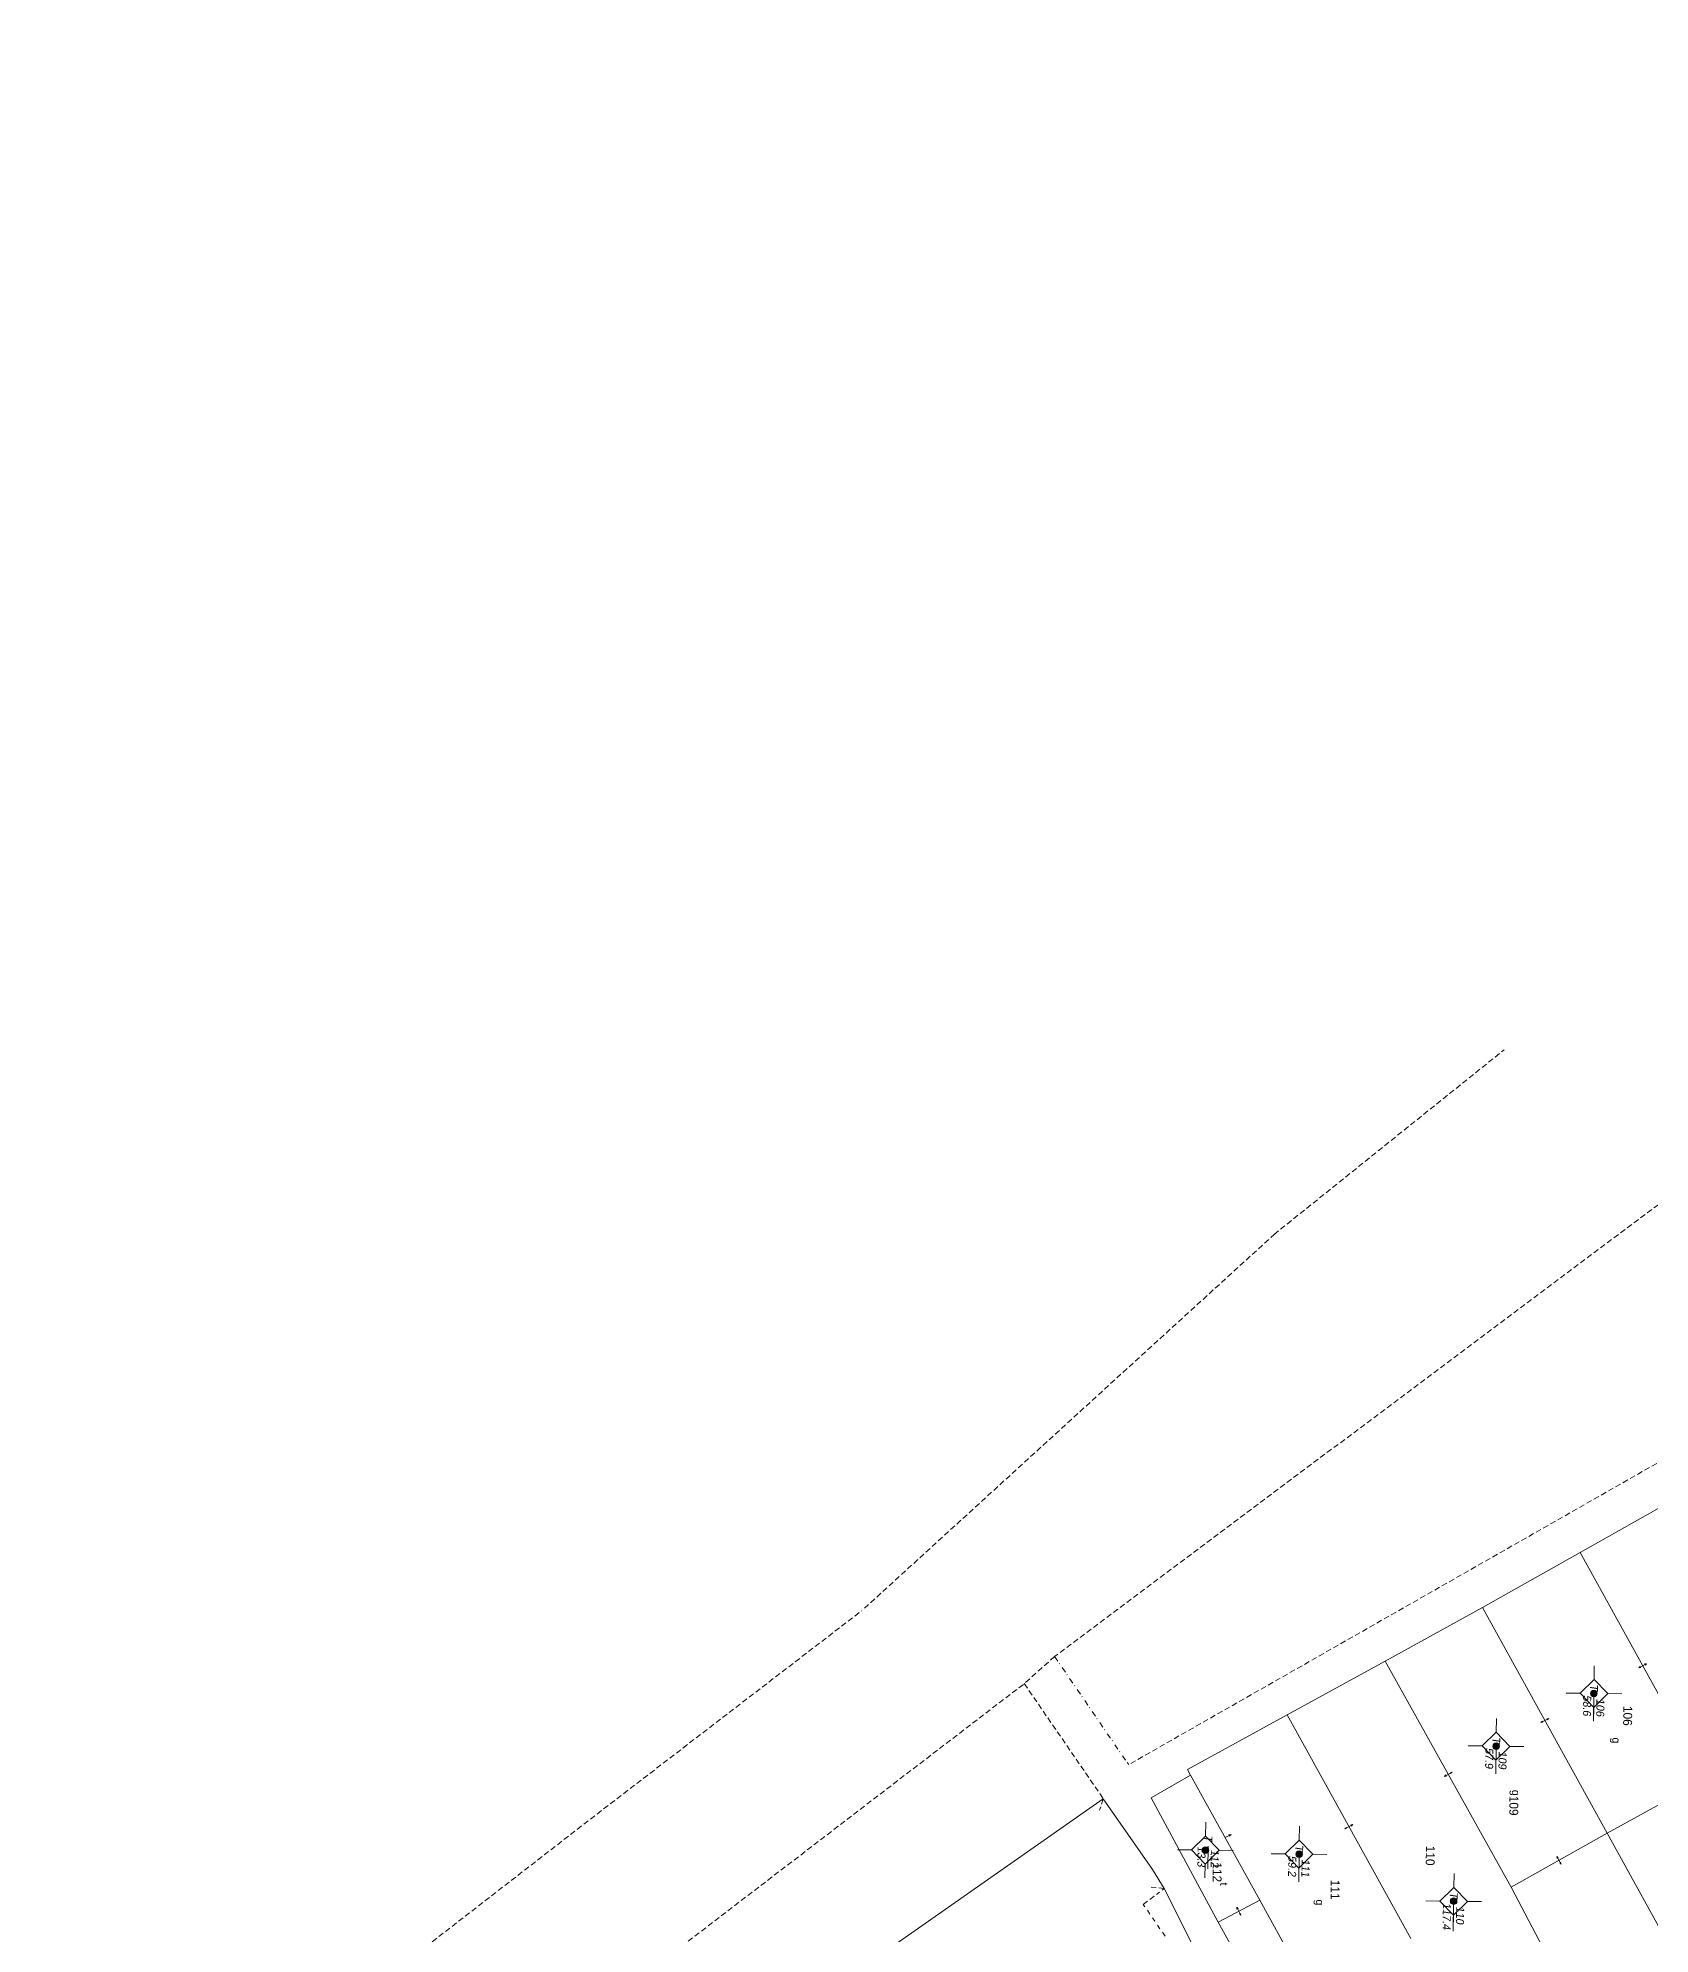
# Model space of a CAD drawing. Extents: x 601689 to 602595, y 1189742 to 1190763.
# Drawn here: x 601862.6 to 601935.2, y 1190674.8 to 1190760.1 of the extents above; entities that cross this region are included whole.
import ezdxf
from ezdxf.enums import TextEntityAlignment as Align

# ---------------------------------------------------------------- set-up
doc = ezdxf.new("R2010")
doc.units = 0
doc.header["$MEASUREMENT"] = 0
doc.linetypes.add('HIDDEN', pattern=[0.375, 0.25, -0.125])
for name, color, linetype in [('10', 250, 'Continuous'), ('11', 7, 'Continuous'), ('13', 7, 'Continuous'), ('14', 7, 'Continuous'), ('15', 7, 'Continuous'), ('16', 7, 'Continuous'), ('22', 7, 'Continuous'), ('53', 7, 'Continuous')]:
    doc.layers.add(name, color=color, linetype=linetype)
doc.layers.get('0').off()
doc.styles.add('TXT', font='vnshx.shx')

# ---------------------------------------------------------------- blocks, each defined once
blk = doc.blocks.new('Q')
at = {"color": 7, "linetype": 'Continuous', "lineweight": 0, "style": 'TXT'}
for s, height, p in [('Ki%%211m tra th%%184ng      n%%168m', 0.5, (21, 5.4)), ('%%167o v%%207 th%%184ng 10 n%%168m 2001 %%174%%213n th%%184ng 5 n%%168m 2002', 0.5, (0, 5.4)), ('C%%172 quan %%174o v%%207: X%%221 nghi%%214p PTCN Tr%%190c %%174%%222a - B%%182n %%174%%229 ', 0.5, (0, 4.4)), ('C%%172 quan ki%%211m tra: C%%171ng ty XNK v%%181 t%%173 v%%202n d%%222ch v%%244 %%167o %%174%%185c B%%182n %%174%%229', 0.499998, (21, 4.4))]:
    blk.add_text(s, height=height, dxfattribs=at).set_placement(p)
blk = doc.blocks.new('NH3')
at = {"layer": '16', "color": 7, "linetype": 'Continuous', "lineweight": 0}
for p, q in [((-0.199, -0.002), (-0.113, 0.021)), ((0.197, -0.012), (0.107, 0.015)), ((-0.199, -0.002), (0.197, -0.012)), ((-0.199, -0.002), (-0.116, -0.035)), ((0.197, -0.012), (0.104, -0.027))]:
    blk.add_line(p, q, dxfattribs=at)
blk = doc.blocks.new('NH3R')
at = {"layer": '16', "color": 7, "linetype": 'Continuous', "lineweight": 0}
for p, q in [((0, 0), (0.297, -0.005)), ((0.297, -0.005), (0.186, 0.031)), ((0.297, -0.005), (0.189, -0.033))]:
    blk.add_line(p, q, dxfattribs=at)
blk = doc.blocks.new('*M2832283228322832')
at = {"layer": '13', "color": 3, "linetype": 'Continuous', "lineweight": 0}
blk.add_line((602157.543, 1189591.596), (602158.563, 1189591.596), dxfattribs=at)
at = {"layer": '13', "color": 3, "linetype": 'Continuous', "lineweight": 0, "style": 'TXT', "oblique": 7.60551}
for s, p in [('106', (602157.693, 1189591.896)), ('58.6', (602157.543, 1189591.296))]:
    blk.add_text(s, height=0.36, dxfattribs=at).set_placement(p, align=Align.MIDDLE_LEFT)
blk.add_text('T', height=0.36, dxfattribs=at).set_placement((602157.346, 1189591.596), align=Align.MIDDLE_RIGHT)
blk = doc.blocks.new('*M2842284228422842')
at = {"layer": '13', "color": 3, "linetype": 'Continuous', "lineweight": 0}
blk.add_line((602159.976, 1189587.228), (602160.996, 1189587.228), dxfattribs=at)
at = {"layer": '13', "color": 3, "linetype": 'Continuous', "lineweight": 0, "style": 'TXT', "oblique": 7.60551}
blk.add_text('T', height=0.36, dxfattribs=at).set_placement((602159.779, 1189587.228), align=Align.MIDDLE_RIGHT)
for s, p in [('57.9', (602159.976, 1189586.928)), ('109', (602160.126, 1189587.528))]:
    blk.add_text(s, height=0.36, dxfattribs=at).set_placement(p, align=Align.MIDDLE_LEFT)
blk = doc.blocks.new('*M2847284728472847')
at = {"layer": '13', "color": 3, "linetype": 'Continuous', "lineweight": 0}
blk.add_line((602166.98, 1189585.419), (602168.255, 1189585.419), dxfattribs=at)
at = {"layer": '13', "color": 3, "linetype": 'Continuous', "lineweight": 0, "style": 'TXT', "oblique": 7.60551}
blk.add_text('T', height=0.36, dxfattribs=at).set_placement((602166.783, 1189585.419), align=Align.MIDDLE_RIGHT)
for s, p in [('117.4', (602166.98, 1189585.119)), ('110', (602167.13, 1189585.719))]:
    blk.add_text(s, height=0.36, dxfattribs=at).set_placement(p, align=Align.MIDDLE_LEFT)
blk = doc.blocks.new('*M2862286228622862')
at = {"layer": '13', "color": 3, "linetype": 'Continuous', "lineweight": 0}
blk.add_line((602164.961, 1189578.432), (602165.981, 1189578.432), dxfattribs=at)
at = {"layer": '13', "color": 3, "linetype": 'Continuous', "lineweight": 0, "style": 'TXT', "oblique": 7.60551}
blk.add_text('T', height=0.36, dxfattribs=at).set_placement((602164.764, 1189578.432), align=Align.MIDDLE_RIGHT)
for s, p in [('111', (602165.111, 1189578.732)), ('59.2', (602164.961, 1189578.132))]:
    blk.add_text(s, height=0.36, dxfattribs=at).set_placement(p, align=Align.MIDDLE_LEFT)
blk = doc.blocks.new('*M2871287128712871')
at = {"layer": '13', "color": 3, "linetype": 'Continuous', "lineweight": 0}
blk.add_line((602164.843, 1189574.212), (602165.863, 1189574.212), dxfattribs=at)
at = {"layer": '13', "color": 3, "linetype": 'Continuous', "lineweight": 0, "style": 'TXT', "oblique": 7.60551}
blk.add_text('T', height=0.36, dxfattribs=at).set_placement((602164.646, 1189574.212), align=Align.MIDDLE_RIGHT)
for s, p in [('112', (602164.993, 1189574.512)), ('13.3', (602164.843, 1189573.912))]:
    blk.add_text(s, height=0.36, dxfattribs=at).set_placement(p, align=Align.MIDDLE_LEFT)
blk = doc.blocks.new('CENTRD')
at = {"layer": '11', "linetype": 'Continuous', "lineweight": 0}
h = blk.add_hatch(color=2, dxfattribs=at)
edge = h.paths.add_edge_path()
edge.add_arc((0, 0), 0.15, 0, 360)
at = {"layer": '11', "color": 2, "linetype": 'Continuous', "lineweight": 0}
for p, q in [((0, 1.25), (0, 0.625)), ((-0.625, 0), (-1.25, 0)), ((0, 0.625), (-0.625, 0)), ((-0.625, 0), (0, -0.625)), ((0.625, 0), (0, 0.625)), ((0, -0.625), (0.625, 0)), ((1.25, 0), (0.625, 0)), ((0, -0.625), (0, -1.25))]:
    blk.add_line(p, q, dxfattribs=at)
blk.add_circle((0, 0), 0.15, dxfattribs=at)

msp = doc.modelspace()

# ---------------------------------------------------------------- linework, layer by layer
at = {"layer": '10', "color": 7, "linetype": 'Continuous', "lineweight": 0}
for p, q in [((601936.372, 1190694.415), (601932.039, 1190691.964)), ((601932.039, 1190691.964), (601927.645, 1190689.494)), ((601937.67, 1190681.766), (601932.039, 1190691.964)), ((601927.645, 1190689.494), (601923.261, 1190687.084)), ((601933.246, 1190679.336), (601927.645, 1190689.494)), ((601923.261, 1190687.084), (601918.848, 1190684.664)), ((601923.261, 1190687.084), (601928.932, 1190676.906)), ((601918.848, 1190684.664), (601924.41, 1190674.597)), ((601914.501, 1190681.954), (601917.614, 1190676.321)), ((601937.67, 1190681.766), (601933.246, 1190679.336)), ((601933.246, 1190679.336), (601928.932, 1190676.906)), ((601915.75, 1190675.336), (601917.614, 1190676.321)), ((601917.614, 1190676.321), (601919.995, 1190672.008)), ((601928.932, 1190676.906), (601933.689, 1190667.89))]:
    msp.add_line(p, q, dxfattribs=at)
for points in [[(601918.848, 1190684.664), (601914.365, 1190682.206), (601914.501, 1190681.954)], [(601914.501, 1190681.954), (601912.727, 1190680.928), (601915.75, 1190675.336)], [(601911.097, 1190659.019), (601911.604, 1190658.122), (601920.78, 1190664.377), (601920.241, 1190665.175), (601920.282, 1190665.274), (601915.861, 1190671.775), (601913.321, 1190676.849), (601912.792, 1190677.707), (601910.576, 1190680.888), (601893.34, 1190668.834), (601897.55, 1190662.975), (601894.906, 1190661.261), (601898.506, 1190656.111), (601907.329, 1190662.171), (601908.379, 1190662.957), (601911.097, 1190659.019)], [(601943.311, 1190668.738), (601942.477, 1190669.929), (601939.746, 1190668.387), (601938.203, 1190670.368), (601933.246, 1190679.336)], [(601919.346, 1190669.907), (601918.882, 1190669.673), (601915.75, 1190675.336)]]:
    msp.add_lwpolyline(points, dxfattribs=at)
at = {"layer": '14', "color": 6, "linetype": 'HIDDEN', "lineweight": 0}
for p, q in [((601910.576, 1190680.888), (601910.409, 1190680.37)), ((601912.371, 1190676.133), (601913.108, 1190676.692)), ((601913.321, 1190676.849), (601912.722, 1190676.918)), ((601913.22, 1190676.771), (601913.321, 1190676.849)), ((601912.44, 1190676.032), (601912.371, 1190676.133)), ((601912.665, 1190675.699), (601912.557, 1190675.87)), ((601912.9, 1190675.375), (601912.783, 1190675.537)), ((601913.125, 1190675.042), (601913.008, 1190675.204)), ((601913.352, 1190674.709), (601913.234, 1190674.88))]:
    msp.add_line(p, q, dxfattribs=at)
at = {"layer": '22', "color": 7, "linetype": 'HIDDEN', "lineweight": 0}
for p, q in [((601944.566, 1190714.352), (601908.384, 1190687.288)), ((601953.072, 1190706.006), (601911.717, 1190682.422)), ((601887.492, 1190679.974), (601899.702, 1190689.347)), ((601908.384, 1190687.288), (601907.017, 1190686.067)), ((601908.384, 1190687.288), (601908.609, 1190686.955)), ((601908.727, 1190686.793), (601908.952, 1190686.46)), ((601889.512, 1190672.656), (601907.017, 1190686.067)), ((601907.017, 1190686.067), (601910.576, 1190680.888)), ((601909.06, 1190686.298), (601909.286, 1190685.966)), ((601909.403, 1190685.804), (601909.629, 1190685.471)), ((601909.736, 1190685.309), (601909.962, 1190684.976)), ((601910.08, 1190684.814), (601910.305, 1190684.481)), ((601910.413, 1190684.32), (601910.638, 1190683.987)), ((601910.756, 1190683.815), (601910.982, 1190683.492)), ((601911.089, 1190683.32), (601911.315, 1190682.997)), ((601911.432, 1190682.825), (601911.717, 1190682.422))]:
    msp.add_line(p, q, dxfattribs=at)
for points in [[(601899.823, 1190689.456), (601918.264, 1190706.274), (601928.619, 1190714.583)], [(601867.416, 1190664.418), (601869.702, 1190666.188), (601887.492, 1190679.974)]]:
    msp.add_lwpolyline(points, dxfattribs=at)

# ---------------------------------------------------------------- block references
at = {"color": 7, "linetype": 'Continuous', "lineweight": 0, "rotation": 269.1680420500809}
for p in [(601926.793, 1190760.167), (601858.959, 1190715.595)]:
    msp.add_blockref('Q', p, dxfattribs=at)
at = {"layer": '11', "color": 2, "linetype": 'Continuous', "lineweight": 0, "rotation": 269.1680420500809}
for p in [(601932.657, 1190685.625), (601928.254, 1190683.255), (601915.169, 1190678.578), (601919.387, 1190678.398), (601926.344, 1190676.278)]:
    msp.add_blockref('CENTRD', p, dxfattribs=at)
at = {"layer": '13', "color": 3, "linetype": 'Continuous', "lineweight": 0, "rotation": 269.1680420500809}
for name, p in [('*M2832283228322832', (-578790.27, 1810052.359)), ('*M2842284228422842', (-578790.27, 1810052.359)), ('*M2871287128712871', (-578790.138, 1810052.612)), ('*M2862286228622862', (-578790.27, 1810052.359)), ('*M2847284728472847', (-578790.27, 1810052.359))]:
    msp.add_blockref(name, p, dxfattribs=at)
at = {"layer": '16', "color": 7, "linetype": 'Continuous', "lineweight": 0}
for p, rotation in [((601934.849, 1190686.865), 208.901307680932), ((601926.102, 1190681.994), 29.12802888209819)]:
    msp.add_blockref('NH3', p, dxfattribs=dict(at, rotation=rotation))
for name, p, xscale, yscale, rotation in [('NH3', (601930.445, 1190684.416), 0.9999981080156228, 0.9999981080156228, 28.87155694973352), ('NH3', (601921.629, 1190679.626), 0.999998431510684, 0.999998431510684, 208.9194757816791), ('NH3R', (601916.062, 1190679.142), 1.000001362975935, 1.000001362975935, 28.93105831529338), ('NH3', (601931.089, 1190678.117), 1.000001858413845, 1.000001858413845, 299.4091920428809), ('NH3', (601916.677, 1190675.834), 1.000001497081167, 1.000001497081167, 297.8439573428204)]:
    msp.add_blockref(name, p, dxfattribs=dict(at, xscale=xscale, yscale=yscale, rotation=rotation))

# ---------------------------------------------------------------- texts
at = {"layer": '15', "color": 7, "linetype": 'Continuous', "lineweight": 0, "style": 'TXT'}
for s, p in [('g', (601933.664, 1190683.645)), ('g', (601929.143, 1190681.288)), ('t', (601916.005, 1190677.117)), ('g', (601920.324, 1190676.358))]:
    msp.add_text(s, height=0.36, rotation=270.56439, dxfattribs=at).set_placement(p, align=Align.MIDDLE_LEFT)
at = {"layer": '53', "color": 200, "linetype": 'Continuous', "lineweight": 0, "style": 'TXT'}
for s, p in [('106', (601934.184, 1190685.064)), ('109', (601929.059, 1190681.024)), ('112', (601915.707, 1190678.027)), ('110', (601925.298, 1190678.776)), ('111', (601921.016, 1190677.244))]:
    msp.add_text(s, height=0.4, rotation=269.21439, dxfattribs=at).set_placement(p, align=Align.MIDDLE_LEFT)

doc.saveas('drawing.dxf')
